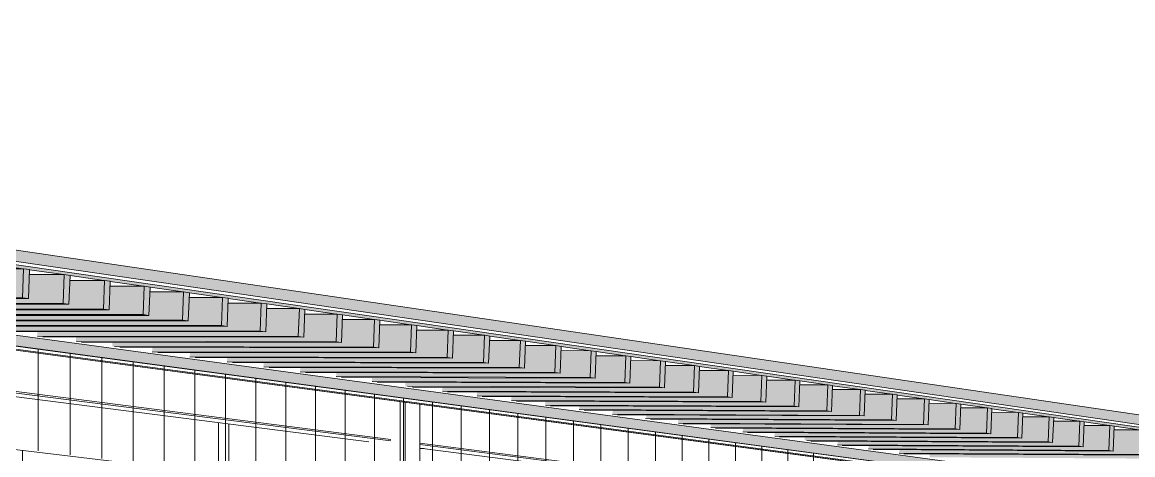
# Model space of a CAD drawing. Header units: inches. Extents: x 30681 to 92461, y -36095 to 66.
# Drawn here: x 92446.7911 to 92446.8823, y 66.0746 to 66.1101 of the extents above; entities that cross this region are included whole.
import ezdxf

# ---------------------------------------------------------------- set-up
doc = ezdxf.new("R2010")
doc.units = ezdxf.units.IN
doc.header["$MEASUREMENT"] = 0
for name, color, linetype, lineweight in [('A-GLAZ-CURT', 52, 'Continuous', 9), ('A-GLAZ-CWMG', 51, 'Continuous', 9), ('A-ROOF', 132, 'Continuous', 13), ('A-WALL-PATT', 111, 'Continuous', 13), ('L-SITE-WALL', 31, 'Continuous', 13), ('S-BEAM', 12, 'Continuous', 9)]:
    doc.layers.add(name, color=color, linetype=linetype, lineweight=lineweight)

# ---------------------------------------------------------------- blocks, each defined once
blk = doc.blocks.new('FP_39-Looking North East Copy 1')
at = {"layer": 'A-WALL-PATT', "lineweight": 9}
blk.add_line((31214.001948, 66.054445), (31214.001948, 66.074982), dxfattribs=at)
blk = doc.blocks.new('FP_51-Looking North East Copy 1')
at = {"layer": 'A-WALL-PATT', "lineweight": 9}
for p, q in [((31214.003232, 66.074942), (31214.003232, 66.083303)), ((31214.005849, 66.074627), (31214.005849, 66.082952)), ((31214.008443, 66.074314), (31214.008443, 66.082605)), ((31214.011016, 66.074004), (31214.011016, 66.08226)), ((31214.013567, 66.073696), (31214.013567, 66.081918)), ((31214.016097, 66.038981), (31214.016097, 66.081579)), ((31214.018606, 66.03882), (31214.018606, 66.081242)), ((31214.021095, 66.038661), (31214.021095, 66.080909)), ((31214.023563, 66.038503), (31214.023563, 66.080578)), ((31214.026012, 66.038346), (31214.026012, 66.08025)), ((31214.02844, 66.03819), (31214.02844, 66.079924)), ((31214.030849, 66.038036), (31214.030849, 66.079601)), ((31214.033238, 66.037883), (31214.033238, 66.079281)), ((31214.035608, 66.037731), (31214.035608, 66.078963)), ((31214.03796, 66.037581), (31214.03796, 66.078648)), ((31214.040292, 66.037431), (31214.040292, 66.078336)), ((31214.042606, 66.037283), (31214.042606, 66.078025)), ((31214.044902, 66.037136), (31214.044902, 66.077718)), ((31214.04718, 66.03699), (31214.04718, 66.077412)), ((31214.04944, 66.036845), (31214.04944, 66.07711)), ((31214.051683, 66.036702), (31214.051683, 66.076809)), ((31214.053908, 66.036559), (31214.053908, 66.076511)), ((31214.056115, 66.036418), (31214.056115, 66.076215)), ((31214.058306, 66.036277), (31214.058306, 66.075921)), ((31214.06048, 66.036138), (31214.06048, 66.07563)), ((31214.062638, 66.036), (31214.062638, 66.075341)), ((31214.064778, 66.035863), (31214.064778, 66.075054)), ((31214.066903, 66.035727), (31214.066903, 66.074769))]:
    blk.add_line(p, q, dxfattribs=at)

msp = doc.modelspace()

# ---------------------------------------------------------------- hatches: boundary and pattern name
at = {"layer": 'A-GLAZ-CWMG'}
msp.add_hatch(color=256, dxfattribs=at).paths.add_polyline_path([(92447.014827, 66.053488), (92447.014827, 66.05406), (92446.645922, 66.104035), (92446.645922, 66.102934), (92447.014397, 66.053546)], flags=0)
at = {"layer": 'A-ROOF'}
for points in [[(92447.028017, 66.056009), (92447.028017, 66.056592), (92446.663026, 66.110122), (92446.663026, 66.108986), (92447.027948, 66.056019)], [(92447.027948, 66.055706), (92447.027948, 66.055858), (92446.664366, 66.10848), (92446.664366, 66.108185), (92447.025857, 66.056008)]]:
    msp.add_hatch(color=256, dxfattribs=at).paths.add_polyline_path(points, flags=0)
at = {"layer": 'S-BEAM'}
for points in [[(92446.769114, 66.087512), (92446.791087, 66.087514), (92446.791178, 66.089881), (92446.79112, 66.089889), (92446.788282, 66.089885), (92446.788206, 66.087922), (92446.769114, 66.087894)], [(92446.791574, 66.087446), (92446.791665, 66.089811), (92446.791178, 66.089881), (92446.791087, 66.087514), (92446.791178, 66.087502)], [(92446.772534, 66.087048), (92446.794428, 66.087045), (92446.794518, 66.089399), (92446.79446, 66.089407), (92446.791653, 66.089404), (92446.791578, 66.087448), (92446.772534, 66.087436)], [(92446.797733, 66.086581), (92446.797823, 66.088922), (92446.797765, 66.08893), (92446.794989, 66.088928), (92446.794914, 66.086979), (92446.775917, 66.086982), (92446.775917, 66.086588), (92446.795005, 66.086582)], [(92446.794909, 66.086977), (92446.795, 66.089329), (92446.794518, 66.089399), (92446.79444, 66.087043), (92446.794519, 66.087032)], [(92446.798209, 66.086514), (92446.7983, 66.088853), (92446.797823, 66.088922), (92446.797733, 66.086581), (92446.797823, 66.086568)], [(92446.801003, 66.086121), (92446.801093, 66.08845), (92446.801035, 66.088458), (92446.798289, 66.088456), (92446.798214, 66.086515), (92446.779265, 66.086518), (92446.779265, 66.086134), (92446.798304, 66.086123)], [(92446.804238, 66.085666), (92446.804328, 66.087983), (92446.804271, 66.087991), (92446.801553, 66.08799), (92446.801479, 66.086056), (92446.782578, 66.086059), (92446.782578, 66.085684), (92446.802829, 66.085668)], [(92446.801474, 66.086055), (92446.801564, 66.088382), (92446.801093, 66.08845), (92446.801003, 66.086121), (92446.801093, 66.086108)], [(92446.804705, 66.085601), (92446.804794, 66.087916), (92446.804328, 66.087983), (92446.804238, 66.085666), (92446.804328, 66.085654)], [(92446.80744, 66.085217), (92446.807529, 66.087521), (92446.807472, 66.087529), (92446.804784, 66.087529), (92446.804709, 66.085602), (92446.785857, 66.085605), (92446.785857, 66.085239), (92446.804799, 66.085219)], [(92446.810608, 66.084771), (92446.810697, 66.087064), (92446.81064, 66.087072), (92446.80798, 66.087072), (92446.807906, 66.085153), (92446.789101, 66.085156), (92446.789101, 66.084799), (92446.807995, 66.084775)], [(92446.807902, 66.085152), (92446.807991, 66.087454), (92446.807529, 66.087521), (92446.80744, 66.085217), (92446.80753, 66.085204)], [(92446.811065, 66.084707), (92446.811154, 66.086998), (92446.810697, 66.087064), (92446.810608, 66.084771), (92446.810697, 66.084759)], [(92446.813743, 66.084331), (92446.813832, 66.086611), (92446.813775, 66.086619), (92446.811143, 66.08662), (92446.811069, 66.084709), (92446.792313, 66.084711), (92446.792313, 66.084363), (92446.811158, 66.084335)], [(92446.816846, 66.083895), (92446.816934, 66.086163), (92446.816878, 66.086171), (92446.814274, 66.086173), (92446.8142, 66.084269), (92446.795491, 66.084271), (92446.795491, 66.083932), (92446.815982, 66.083896)], [(92446.814195, 66.084267), (92446.814284, 66.086546), (92446.813832, 66.086611), (92446.813743, 66.084331), (92446.813832, 66.084318)], [(92446.817293, 66.083832), (92446.817382, 66.086099), (92446.816934, 66.086163), (92446.816846, 66.083895), (92446.816935, 66.083882)], [(92446.819917, 66.083463), (92446.820005, 66.08572), (92446.819948, 66.085728), (92446.817372, 66.08573), (92446.817298, 66.083833), (92446.798475, 66.083836), (92446.798475, 66.083505), (92446.817386, 66.083468)], [(92446.822956, 66.083036), (92446.823044, 66.085281), (92446.822988, 66.08529), (92446.820438, 66.085292), (92446.820364, 66.083403), (92446.801752, 66.083439), (92446.801752, 66.083082), (92446.820452, 66.083042)], [(92446.82036, 66.083401), (92446.820447, 66.085656), (92446.820005, 66.08572), (92446.819917, 66.083463), (92446.820005, 66.083451)], [(92446.823394, 66.082975), (92446.823482, 66.085218), (92446.823044, 66.085281), (92446.822956, 66.083036), (92446.823044, 66.083024)], [(92446.825965, 66.082614), (92446.826052, 66.084847), (92446.825996, 66.084855), (92446.823472, 66.084858), (92446.823399, 66.082976), (92446.804835, 66.083017), (92446.804835, 66.082664), (92446.823487, 66.082619)], [(92446.828943, 66.082195), (92446.829029, 66.084417), (92446.828974, 66.084426), (92446.826476, 66.084429), (92446.826403, 66.082554), (92446.807887, 66.082598), (92446.807887, 66.082249), (92446.82649, 66.082201)], [(92446.83189, 66.081781), (92446.831977, 66.083992), (92446.831922, 66.084), (92446.82945, 66.084004), (92446.829376, 66.082136), (92446.810908, 66.082184), (92446.810908, 66.081839), (92446.829464, 66.081788)], [(92446.826398, 66.082553), (92446.826486, 66.084785), (92446.826052, 66.084847), (92446.825965, 66.082614), (92446.826052, 66.082601)], [(92446.829372, 66.082135), (92446.829459, 66.084355), (92446.829029, 66.084417), (92446.828943, 66.082195), (92446.829135, 66.082168)], [(92446.832316, 66.081721), (92446.832402, 66.083931), (92446.831977, 66.083992), (92446.83189, 66.081781), (92446.831978, 66.081769)], [(92446.834809, 66.081371), (92446.834895, 66.083571), (92446.83484, 66.083579), (92446.832393, 66.083583), (92446.83232, 66.081722), (92446.8139, 66.081743), (92446.8139, 66.081433), (92446.832407, 66.081378)], [(92446.837698, 66.080965), (92446.837784, 66.083154), (92446.837729, 66.083162), (92446.835307, 66.083167), (92446.835234, 66.081313), (92446.816862, 66.081368), (92446.816862, 66.081031), (92446.835321, 66.080972)], [(92446.83523, 66.081312), (92446.835316, 66.08351), (92446.834895, 66.083571), (92446.834809, 66.081371), (92446.834896, 66.081359)], [(92446.838115, 66.080906), (92446.838201, 66.083094), (92446.837784, 66.083154), (92446.837698, 66.080965), (92446.837907, 66.080935)], [(92446.840559, 66.080563), (92446.840644, 66.082741), (92446.84059, 66.082749), (92446.838192, 66.082754), (92446.838119, 66.080908), (92446.819795, 66.080966), (92446.819795, 66.080633), (92446.838206, 66.080571)], [(92446.843391, 66.080165), (92446.843476, 66.082332), (92446.843422, 66.08234), (92446.841048, 66.082346), (92446.840976, 66.080506), (92446.822519, 66.080567), (92446.822519, 66.08024), (92446.841062, 66.080173)], [(92446.840971, 66.080505), (92446.841057, 66.082681), (92446.840644, 66.082741), (92446.840559, 66.080563), (92446.840645, 66.080551)], [(92446.8438, 66.080107), (92446.843885, 66.082273), (92446.843476, 66.082332), (92446.843391, 66.080165), (92446.843477, 66.080153)], [(92446.846195, 66.079771), (92446.846281, 66.081928), (92446.846226, 66.081935), (92446.843876, 66.081942), (92446.843804, 66.080109), (92446.825575, 66.080168), (92446.825575, 66.079849), (92446.84389, 66.079779)], [(92446.848973, 66.079381), (92446.849057, 66.081527), (92446.849003, 66.081535), (92446.846677, 66.081541), (92446.846604, 66.079715), (92446.828423, 66.079774), (92446.828423, 66.079462), (92446.84669, 66.07939)], [(92446.8466, 66.079714), (92446.846679, 66.08187), (92446.846281, 66.081928), (92446.846195, 66.079771), (92446.846281, 66.079759)], [(92446.849373, 66.079324), (92446.849458, 66.081469), (92446.849057, 66.081527), (92446.848973, 66.079381), (92446.849235, 66.079344)], [(92446.851722, 66.078994), (92446.851807, 66.08113), (92446.851753, 66.081138), (92446.849449, 66.081145), (92446.849377, 66.079325), (92446.831244, 66.079384), (92446.831244, 66.079079), (92446.851066, 66.078997)], [(92446.854446, 66.078611), (92446.85453, 66.080737), (92446.854476, 66.080745), (92446.852195, 66.080752), (92446.852124, 66.07894), (92446.834038, 66.078998), (92446.834038, 66.0787), (92446.852208, 66.078621)], [(92446.857143, 66.078232), (92446.857227, 66.080348), (92446.857173, 66.080355), (92446.854915, 66.080363), (92446.854843, 66.078557), (92446.836805, 66.078615), (92446.836805, 66.078324), (92446.855455, 66.07824)], [(92446.852119, 66.078938), (92446.852204, 66.081073), (92446.851807, 66.08113), (92446.851722, 66.078994), (92446.851808, 66.078982)], [(92446.854839, 66.078556), (92446.854923, 66.08068), (92446.85453, 66.080737), (92446.854446, 66.078611), (92446.854531, 66.0786)], [(92446.857532, 66.078178), (92446.857616, 66.080291), (92446.857227, 66.080348), (92446.857143, 66.078232), (92446.857227, 66.078221)], [(92446.859814, 66.077857), (92446.859898, 66.079962), (92446.859844, 66.07997), (92446.857608, 66.079978), (92446.857536, 66.078179), (92446.839546, 66.078236), (92446.839546, 66.077952), (92446.857621, 66.077867)], [(92446.86246, 66.077485), (92446.862543, 66.07958), (92446.86249, 66.079588), (92446.860275, 66.079596), (92446.860204, 66.077804), (92446.842329, 66.07786), (92446.842329, 66.077584), (92446.860288, 66.077496)], [(92446.8602, 66.077803), (92446.860283, 66.079906), (92446.859898, 66.079962), (92446.859838, 66.077854), (92446.859898, 66.077845)], [(92446.862842, 66.077432), (92446.862925, 66.079525), (92446.862543, 66.07958), (92446.86246, 66.077485), (92446.862544, 66.077474)], [(92446.86508, 66.077117), (92446.865164, 66.079202), (92446.86511, 66.07921), (92446.862917, 66.079219), (92446.862846, 66.077433), (92446.84495, 66.077489), (92446.84495, 66.077219), (92446.864227, 66.077121)], [(92446.867676, 66.076752), (92446.867759, 66.078827), (92446.867706, 66.078835), (92446.865534, 66.078844), (92446.865463, 66.077065), (92446.847614, 66.077156), (92446.847614, 66.076857), (92446.865546, 66.076764)], [(92446.865459, 66.077064), (92446.865542, 66.079147), (92446.865164, 66.079202), (92446.86508, 66.077117), (92446.865164, 66.077105)], [(92446.868051, 66.0767), (92446.868133, 66.078773), (92446.867759, 66.078827), (92446.867676, 66.076752), (92446.867759, 66.076741)], [(92446.870247, 66.076391), (92446.87033, 66.078456), (92446.870277, 66.078464), (92446.868126, 66.078473), (92446.868055, 66.076701), (92446.850253, 66.076795), (92446.850253, 66.076499), (92446.868138, 66.076402)], [(92446.872795, 66.076033), (92446.872877, 66.078089), (92446.872824, 66.078096), (92446.870693, 66.078106), (92446.870623, 66.07634), (92446.852868, 66.076436), (92446.852868, 66.076144), (92446.870706, 66.076045)], [(92446.875318, 66.075679), (92446.8754, 66.077724), (92446.875348, 66.077732), (92446.873237, 66.077742), (92446.873167, 66.075983), (92446.855312, 66.076083), (92446.855312, 66.075794), (92446.873249, 66.07569)], [(92446.870619, 66.076339), (92446.870701, 66.078403), (92446.87033, 66.078456), (92446.870247, 66.076391), (92446.87033, 66.076379)], [(92446.873162, 66.075981), (92446.873244, 66.078036), (92446.872877, 66.078089), (92446.872795, 66.076033), (92446.873, 66.076004)], [(92446.875682, 66.075627), (92446.875764, 66.077672), (92446.8754, 66.077724), (92446.875318, 66.075679), (92446.875401, 66.075667)], [(92446.877818, 66.075327), (92446.8779, 66.077364), (92446.877848, 66.077371), (92446.875757, 66.077381), (92446.875687, 66.075628), (92446.858025, 66.07573), (92446.858025, 66.075444), (92446.875769, 66.075339)], [(92446.880295, 66.074979), (92446.880377, 66.077006), (92446.880325, 66.077014), (92446.878253, 66.077024), (92446.878183, 66.075278), (92446.860569, 66.075382), (92446.860569, 66.075099), (92446.878265, 66.074992)], [(92446.878179, 66.075277), (92446.878261, 66.077312), (92446.8779, 66.077364), (92446.877818, 66.075327), (92446.8779, 66.075316)], [(92446.880653, 66.074929), (92446.880734, 66.076955), (92446.880377, 66.077006), (92446.880295, 66.074979), (92446.880377, 66.074968)], [(92446.882749, 66.074634), (92446.88283, 66.076652), (92446.882779, 66.07666), (92446.880727, 66.07667), (92446.880657, 66.07493), (92446.863089, 66.075037), (92446.863089, 66.074757), (92446.880739, 66.074647)], [(92446.885181, 66.074293), (92446.885262, 66.076301), (92446.88521, 66.076309), (92446.883177, 66.07632), (92446.883108, 66.074586), (92446.865586, 66.074695), (92446.865586, 66.074418), (92446.881782, 66.074314)]]:
    msp.add_hatch(color=256, dxfattribs=at).paths.add_polyline_path(points, flags=0)

# ---------------------------------------------------------------- linework, layer by layer
at = {"layer": 'A-GLAZ-CWMG'}
for p, q in [((92447.014827, 66.05406), (92446.645922, 66.104035)), ((92447.014459, 66.05337), (92446.645762, 66.102634)), ((92447.014459, 66.05332), (92446.645762, 66.102537)), ((92447.014385, 66.053318), (92446.645762, 66.102515)), ((92447.014801, 66.053488), (92446.645881, 66.102931)), ((92447.014827, 66.053488), (92446.645922, 66.102934))]:
    msp.add_line(p, q, dxfattribs=at)
at = {"layer": 'A-ROOF'}
for p, q in [((92446.663026, 66.110122), (92447.028017, 66.056592)), ((92447.028017, 66.056009), (92446.663026, 66.108986)), ((92446.664366, 66.10848), (92447.027948, 66.055858)), ((92446.79112, 66.089889), (92446.788293, 66.090297)), ((92446.79446, 66.089407), (92446.791665, 66.089811)), ((92446.797765, 66.08893), (92446.795, 66.089329)), ((92446.801035, 66.088458), (92446.7983, 66.088853)), ((92446.804271, 66.087991), (92446.801564, 66.088382)), ((92446.807472, 66.087529), (92446.804795, 66.087916)), ((92446.81064, 66.087072), (92446.807991, 66.087454)), ((92446.813775, 66.086619), (92446.811154, 66.086998)), ((92446.816878, 66.086171), (92446.814284, 66.086546)), ((92446.819948, 66.085728), (92446.817382, 66.086099)), ((92446.822988, 66.08529), (92446.820448, 66.085656)), ((92446.825996, 66.084855), (92446.823482, 66.085218)), ((92446.828974, 66.084426), (92446.826486, 66.084785)), ((92446.831922, 66.084), (92446.829459, 66.084356)), ((92446.83484, 66.083579), (92446.832402, 66.083931)), ((92446.837729, 66.083162), (92446.835316, 66.08351)), ((92446.84059, 66.082749), (92446.838201, 66.083094)), ((92446.843422, 66.08234), (92446.841057, 66.082681)), ((92446.846226, 66.081935), (92446.843885, 66.082273)), ((92446.849003, 66.081535), (92446.846685, 66.081869)), ((92446.851753, 66.081138), (92446.849458, 66.081469)), ((92446.854476, 66.080745), (92446.852204, 66.081073)), ((92446.857173, 66.080355), (92446.854923, 66.08068)), ((92446.859844, 66.07997), (92446.857616, 66.080291)), ((92446.86249, 66.079588), (92446.860283, 66.079906)), ((92446.86511, 66.07921), (92446.862925, 66.079525)), ((92446.867706, 66.078835), (92446.865542, 66.079147)), ((92446.870277, 66.078464), (92446.868134, 66.078773)), ((92446.872824, 66.078096), (92446.870701, 66.078403)), ((92446.875348, 66.077732), (92446.873245, 66.078036)), ((92446.877848, 66.077371), (92446.875764, 66.077672)), ((92446.880325, 66.077014), (92446.878261, 66.077312)), ((92446.882779, 66.07666), (92446.880734, 66.076955))]:
    msp.add_line(p, q, dxfattribs=at)
at = {"layer": 'L-SITE-WALL'}
msp.add_line((92446.802513, 66.073608), (92446.633978, 66.0939), dxfattribs=at)
at = {"layer": 'S-BEAM'}
for p, q in [((92446.788282, 66.089885), (92446.791178, 66.089889)), ((92446.791178, 66.089889), (92446.791087, 66.087514)), ((92446.791665, 66.089819), (92446.791178, 66.089889)), ((92446.791574, 66.087446), (92446.791665, 66.089819)), ((92446.791653, 66.089404), (92446.794519, 66.089407)), ((92446.794519, 66.089407), (92446.794428, 66.087045)), ((92446.795, 66.089338), (92446.794519, 66.089407)), ((92446.794909, 66.086977), (92446.795, 66.089338)), ((92446.794989, 66.088928), (92446.797823, 66.08893)), ((92446.797823, 66.08893), (92446.797733, 66.086581)), ((92446.7983, 66.088861), (92446.797823, 66.08893)), ((92446.798209, 66.086514), (92446.7983, 66.088861)), ((92446.798289, 66.088456), (92446.801093, 66.088458)), ((92446.801093, 66.088458), (92446.801003, 66.086121)), ((92446.801565, 66.08839), (92446.801093, 66.088458)), ((92446.801474, 66.086055), (92446.801565, 66.08839)), ((92446.801553, 66.08799), (92446.804328, 66.087991)), ((92446.804328, 66.087991), (92446.804238, 66.085666)), ((92446.804795, 66.087924), (92446.804328, 66.087991)), ((92446.804705, 66.085601), (92446.804795, 66.087924)), ((92446.769114, 66.087512), (92446.791087, 66.087514)), ((92446.769613, 66.087444), (92446.791574, 66.087446)), ((92446.772534, 66.087048), (92446.794428, 66.087045)), ((92446.773027, 66.086981), (92446.794909, 66.086977)), ((92446.791087, 66.087514), (92446.791574, 66.087446)), ((92446.794428, 66.087045), (92446.794909, 66.086977)), ((92446.804784, 66.087529), (92446.807529, 66.087529)), ((92446.807529, 66.087529), (92446.80744, 66.085217)), ((92446.807991, 66.087462), (92446.807529, 66.087529)), ((92446.807902, 66.085152), (92446.807991, 66.087462)), ((92446.80798, 66.087072), (92446.810697, 66.087072)), ((92446.810697, 66.087072), (92446.810608, 66.084771)), ((92446.811154, 66.087006), (92446.810697, 66.087072)), ((92446.811065, 66.084707), (92446.811154, 66.087006)), ((92446.775917, 66.086588), (92446.797733, 66.086581)), ((92446.776405, 66.086522), (92446.798209, 66.086514)), ((92446.779265, 66.086134), (92446.801003, 66.086121)), ((92446.779748, 66.086068), (92446.801474, 66.086055)), ((92446.797733, 66.086581), (92446.798209, 66.086514)), ((92446.801003, 66.086121), (92446.801474, 66.086055)), ((92446.811143, 66.08662), (92446.813832, 66.086619)), ((92446.813832, 66.086619), (92446.813743, 66.084331)), ((92446.814284, 66.086554), (92446.813832, 66.086619)), ((92446.814195, 66.084267), (92446.814284, 66.086554)), ((92446.814274, 66.086173), (92446.816934, 66.086171)), ((92446.816934, 66.086171), (92446.816846, 66.083895)), ((92446.817382, 66.086107), (92446.816934, 66.086171)), ((92446.817293, 66.083832), (92446.817382, 66.086107)), ((92446.782578, 66.085684), (92446.804238, 66.085666)), ((92446.783056, 66.085619), (92446.804705, 66.085601)), ((92446.785857, 66.085239), (92446.80744, 66.085217)), ((92446.78633, 66.085175), (92446.807902, 66.085152)), ((92446.804238, 66.085666), (92446.804705, 66.085601)), ((92446.80744, 66.085217), (92446.807902, 66.085152)), ((92446.817372, 66.08573), (92446.820005, 66.085728)), ((92446.820005, 66.085728), (92446.819917, 66.083463)), ((92446.820448, 66.085664), (92446.820005, 66.085728)), ((92446.82036, 66.083401), (92446.820448, 66.085664)), ((92446.820438, 66.085292), (92446.823044, 66.08529)), ((92446.823044, 66.08529), (92446.822956, 66.083036)), ((92446.823482, 66.085226), (92446.823044, 66.08529)), ((92446.823394, 66.082975), (92446.823482, 66.085226)), ((92446.789101, 66.084799), (92446.810608, 66.084771)), ((92446.789569, 66.084735), (92446.811065, 66.084707)), ((92446.792313, 66.084363), (92446.813743, 66.084331)), ((92446.792776, 66.0843), (92446.814195, 66.084267)), ((92446.810608, 66.084771), (92446.811065, 66.084707)), ((92446.813743, 66.084331), (92446.814195, 66.084267)), ((92446.823472, 66.084858), (92446.826052, 66.084855)), ((92446.826052, 66.084855), (92446.825965, 66.082614)), ((92446.826486, 66.084793), (92446.826052, 66.084855)), ((92446.826398, 66.082553), (92446.826486, 66.084793)), ((92446.826476, 66.084429), (92446.82903, 66.084425)), ((92446.82903, 66.084425), (92446.828943, 66.082195)), ((92446.829459, 66.084363), (92446.82903, 66.084425)), ((92446.829372, 66.082135), (92446.829459, 66.084363)), ((92446.82945, 66.084004), (92446.831977, 66.084)), ((92446.831977, 66.084), (92446.83189, 66.081781)), ((92446.832403, 66.083939), (92446.831977, 66.084)), ((92446.795491, 66.083932), (92446.816846, 66.083895)), ((92446.79595, 66.083869), (92446.817293, 66.083832)), ((92446.798637, 66.083505), (92446.819917, 66.083463)), ((92446.799091, 66.083443), (92446.82036, 66.083401)), ((92446.801752, 66.083082), (92446.822956, 66.083036)), ((92446.816846, 66.083895), (92446.817293, 66.083832)), ((92446.819917, 66.083463), (92446.82036, 66.083401)), ((92446.832316, 66.081721), (92446.832403, 66.083939)), ((92446.832393, 66.083583), (92446.834896, 66.083579)), ((92446.834896, 66.083579), (92446.834809, 66.081371)), ((92446.835316, 66.083518), (92446.834896, 66.083579)), ((92446.83523, 66.081312), (92446.835316, 66.083518)), ((92446.835307, 66.083167), (92446.837784, 66.083162)), ((92446.837784, 66.083162), (92446.837698, 66.080965)), ((92446.838201, 66.083102), (92446.837784, 66.083162)), ((92446.838115, 66.080906), (92446.838201, 66.083102)), ((92446.802201, 66.083021), (92446.823394, 66.082975)), ((92446.804835, 66.082664), (92446.825965, 66.082614)), ((92446.805279, 66.082603), (92446.826398, 66.082553)), ((92446.807887, 66.082249), (92446.828943, 66.082195)), ((92446.808327, 66.08219), (92446.829372, 66.082135)), ((92446.822956, 66.083036), (92446.823394, 66.082975)), ((92446.825965, 66.082614), (92446.826398, 66.082553)), ((92446.828943, 66.082195), (92446.829372, 66.082135)), ((92446.838192, 66.082754), (92446.840645, 66.082749)), ((92446.840645, 66.082749), (92446.840559, 66.080563)), ((92446.841057, 66.082689), (92446.840645, 66.082749)), ((92446.840971, 66.080505), (92446.841057, 66.082689)), ((92446.841048, 66.082346), (92446.843477, 66.08234)), ((92446.843477, 66.08234), (92446.843391, 66.080165)), ((92446.843885, 66.082281), (92446.843477, 66.08234)), ((92446.8438, 66.080107), (92446.843885, 66.082281)), ((92446.810908, 66.081839), (92446.83189, 66.081781)), ((92446.811344, 66.08178), (92446.832316, 66.081721)), ((92446.8139, 66.081433), (92446.834809, 66.081371)), ((92446.814331, 66.081375), (92446.83523, 66.081312)), ((92446.83189, 66.081781), (92446.832316, 66.081721)), ((92446.834809, 66.081371), (92446.83523, 66.081312)), ((92446.843876, 66.081942), (92446.846281, 66.081935)), ((92446.846281, 66.081935), (92446.846195, 66.079771)), ((92446.846685, 66.081877), (92446.846281, 66.081935)), ((92446.8466, 66.079714), (92446.846685, 66.081877)), ((92446.846683, 66.081541), (92446.849058, 66.081534)), ((92446.849058, 66.081534), (92446.848973, 66.079381)), ((92446.849458, 66.081477), (92446.849058, 66.081534)), ((92446.849373, 66.079324), (92446.849458, 66.081477)), ((92446.816862, 66.081031), (92446.837698, 66.080965)), ((92446.817289, 66.080973), (92446.838115, 66.080906)), ((92446.819795, 66.080633), (92446.840559, 66.080563)), ((92446.820218, 66.080576), (92446.840971, 66.080505)), ((92446.837698, 66.080965), (92446.838115, 66.080906)), ((92446.840559, 66.080563), (92446.840971, 66.080505)), ((92446.849449, 66.081145), (92446.851807, 66.081138)), ((92446.851807, 66.081138), (92446.851722, 66.078994)), ((92446.852204, 66.08108), (92446.851807, 66.081138)), ((92446.852119, 66.078938), (92446.852204, 66.08108)), ((92446.852195, 66.080752), (92446.85453, 66.080744)), ((92446.85453, 66.080744), (92446.854446, 66.078611)), ((92446.854923, 66.080688), (92446.85453, 66.080744)), ((92446.854839, 66.078556), (92446.854923, 66.080688)), ((92446.854915, 66.080363), (92446.857227, 66.080355)), ((92446.857227, 66.080355), (92446.857143, 66.078232)), ((92446.857616, 66.080299), (92446.857227, 66.080355)), ((92446.786988, 66.080268), (92446.821338, 66.07587)), ((92446.786988, 66.080149), (92446.821338, 66.075757)), ((92446.78699, 66.079833), (92446.819538, 66.075688)), ((92446.822699, 66.080239), (92446.843391, 66.080165)), ((92446.823118, 66.080182), (92446.8438, 66.080107)), ((92446.825575, 66.079849), (92446.846195, 66.079771)), ((92446.82599, 66.079792), (92446.8466, 66.079714)), ((92446.828423, 66.079462), (92446.848973, 66.079381)), ((92446.843391, 66.080165), (92446.8438, 66.080107)), ((92446.846195, 66.079771), (92446.8466, 66.079714)), ((92446.857532, 66.078178), (92446.857616, 66.080299)), ((92446.857608, 66.079978), (92446.859898, 66.07997)), ((92446.859898, 66.07997), (92446.859814, 66.077857)), ((92446.860283, 66.079914), (92446.859898, 66.07997)), ((92446.8602, 66.077803), (92446.860283, 66.079914)), ((92446.860275, 66.079596), (92446.862544, 66.079588)), ((92446.862544, 66.079588), (92446.86246, 66.077485)), ((92446.862925, 66.079533), (92446.862544, 66.079588)), ((92446.862842, 66.077432), (92446.862925, 66.079533)), ((92446.822101, 66.078983), (92446.822101, 66.067758)), ((92446.822518, 66.06771), (92446.822518, 66.078927)), ((92446.823715, 66.067573), (92446.823715, 66.078767)), ((92446.828834, 66.079406), (92446.849373, 66.079324)), ((92446.831244, 66.079079), (92446.851722, 66.078994)), ((92446.831651, 66.079024), (92446.852119, 66.078938)), ((92446.834038, 66.0787), (92446.854446, 66.078611)), ((92446.834441, 66.078645), (92446.854839, 66.078556)), ((92446.848973, 66.079381), (92446.849373, 66.079324)), ((92446.851722, 66.078994), (92446.852119, 66.078938)), ((92446.854446, 66.078611), (92446.854839, 66.078556)), ((92446.862917, 66.079219), (92446.865164, 66.079209)), ((92446.865164, 66.079209), (92446.86508, 66.077117)), ((92446.865542, 66.079155), (92446.865164, 66.079209)), ((92446.865459, 66.077064), (92446.865542, 66.079155)), ((92446.865534, 66.078844), (92446.867759, 66.078835)), ((92446.867759, 66.078835), (92446.867676, 66.076752)), ((92446.868134, 66.078781), (92446.867759, 66.078835)), ((92446.868051, 66.0767), (92446.868134, 66.078781)), ((92446.836805, 66.078324), (92446.857143, 66.078232)), ((92446.837204, 66.07827), (92446.857532, 66.078178)), ((92446.839546, 66.077952), (92446.859814, 66.077857)), ((92446.839941, 66.077899), (92446.8602, 66.077803)), ((92446.857143, 66.078232), (92446.857532, 66.078178)), ((92446.859814, 66.077857), (92446.8602, 66.077803)), ((92446.868126, 66.078473), (92446.87033, 66.078464)), ((92446.87033, 66.078464), (92446.870247, 66.076391)), ((92446.870701, 66.07841), (92446.87033, 66.078464)), ((92446.870619, 66.076339), (92446.870701, 66.07841)), ((92446.870693, 66.078106), (92446.872877, 66.078096)), ((92446.872877, 66.078096), (92446.872795, 66.076033)), ((92446.873245, 66.078043), (92446.872877, 66.078096)), ((92446.873162, 66.075981), (92446.873245, 66.078043)), ((92446.873237, 66.077742), (92446.8754, 66.077732)), ((92446.8754, 66.077732), (92446.875318, 66.075679)), ((92446.875765, 66.077679), (92446.8754, 66.077732)), ((92446.875682, 66.075627), (92446.875765, 66.077679)), ((92446.807202, 66.077267), (92446.807202, 66.069473)), ((92446.808025, 66.069378), (92446.808025, 66.077161)), ((92446.84226, 66.077584), (92446.86246, 66.077485)), ((92446.842652, 66.077531), (92446.862842, 66.077432)), ((92446.84495, 66.077219), (92446.86508, 66.077117)), ((92446.845338, 66.077166), (92446.865459, 66.077064)), ((92446.847614, 66.076857), (92446.867676, 66.076752)), ((92446.847998, 66.076805), (92446.868051, 66.0767)), ((92446.86246, 66.077485), (92446.862842, 66.077432)), ((92446.86508, 66.077117), (92446.865459, 66.077064)), ((92446.867676, 66.076752), (92446.868051, 66.0767)), ((92446.875757, 66.077381), (92446.8779, 66.077371)), ((92446.8779, 66.077371), (92446.877818, 66.075327)), ((92446.878261, 66.077319), (92446.8779, 66.077371)), ((92446.878179, 66.075277), (92446.878261, 66.077319)), ((92446.878253, 66.077024), (92446.880377, 66.077013)), ((92446.880377, 66.077013), (92446.880295, 66.074979)), ((92446.880734, 66.076962), (92446.880377, 66.077013)), ((92446.880653, 66.074929), (92446.880734, 66.076962)), ((92446.850253, 66.076499), (92446.870247, 66.076391)), ((92446.850634, 66.076448), (92446.870619, 66.076339)), ((92446.852868, 66.076144), (92446.872795, 66.076033)), ((92446.853245, 66.076093), (92446.873162, 66.075981)), ((92446.855489, 66.075793), (92446.875318, 66.075679)), ((92446.870247, 66.076391), (92446.870619, 66.076339)), ((92446.872795, 66.076033), (92446.873162, 66.075981)), ((92446.880727, 66.07667), (92446.882831, 66.076659)), ((92446.823718, 66.075565), (92446.854142, 66.071669)), ((92446.823718, 66.075453), (92446.854142, 66.071563)), ((92446.823721, 66.075155), (92446.852413, 66.071501)), ((92446.824067, 66.07513), (92446.823767, 66.075132)), ((92446.855832, 66.075742), (92446.875682, 66.075627)), ((92446.858025, 66.075444), (92446.877818, 66.075327)), ((92446.858396, 66.075394), (92446.878179, 66.075277)), ((92446.860569, 66.075099), (92446.880295, 66.074979)), ((92446.860936, 66.075049), (92446.880653, 66.074929)), ((92446.875318, 66.075679), (92446.875682, 66.075627)), ((92446.877818, 66.075327), (92446.878179, 66.075277)), ((92446.880295, 66.074979), (92446.880653, 66.074929)), ((92446.863089, 66.074757), (92446.882749, 66.074634)), ((92446.863453, 66.074708), (92446.883104, 66.074585))]:
    msp.add_line(p, q, dxfattribs=at)

# ---------------------------------------------------------------- block references
at = {"layer": 'A-GLAZ-CURT'}
msp.add_blockref('FP_51-Looking North East Copy 1', (61232.789153, 0), dxfattribs=at)
at = {"layer": 'L-SITE-WALL', "lineweight": 9}
msp.add_blockref('FP_39-Looking North East Copy 1', (61232.789153, 0), dxfattribs=at)

doc.saveas('drawing.dxf')
